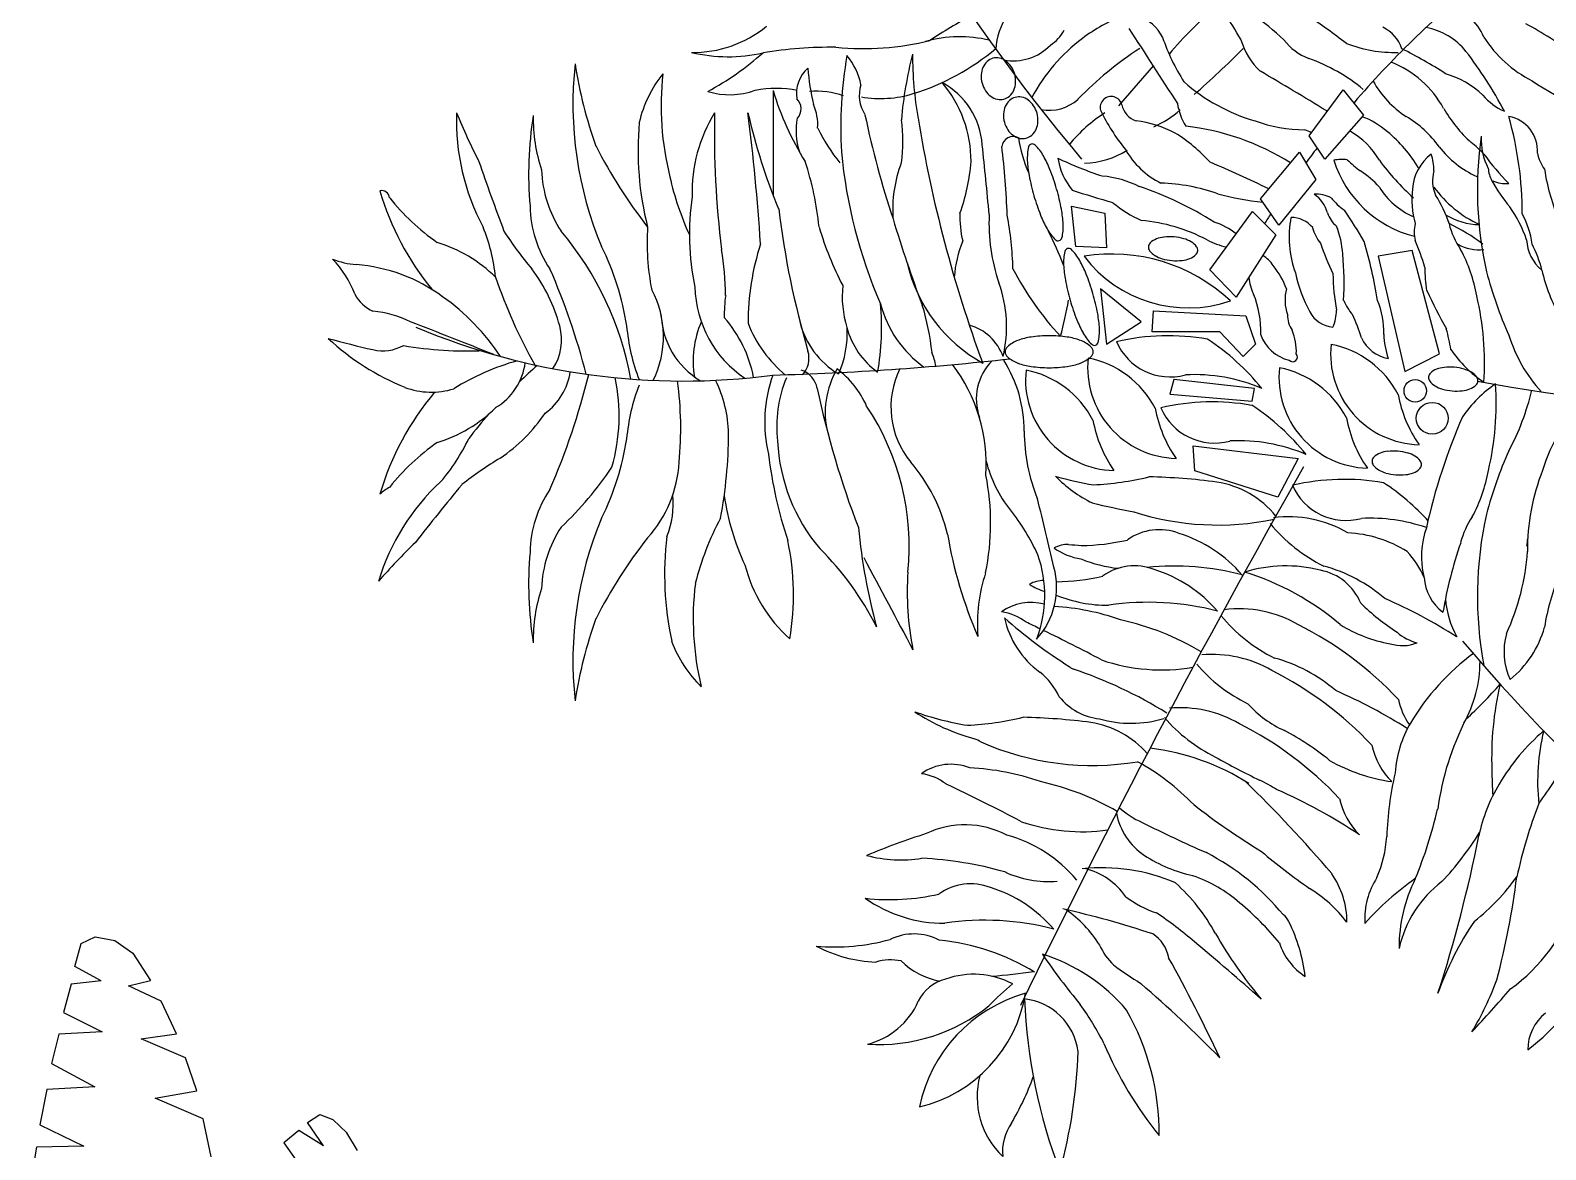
# Model space of a CAD drawing. Header units: millimetres. Extents: x -12161372 to 46643, y -9506984 to 15358.
# Drawn here: x 8898.6 to 8951.4, y 5377 to 5415.9 of the extents above; entities that cross this region are included whole.
import ezdxf

# ---------------------------------------------------------------- set-up
doc = ezdxf.new("R2010")
doc.units = ezdxf.units.MM
doc.layers.add('DIENHOA', color=3, linetype='Continuous')
doc.layers.add('tumbuhan', color=3, linetype='Continuous', lineweight=5)

# ---------------------------------------------------------------- blocks, each defined once
blk = doc.blocks.new('Cay60-mb')
at = {"layer": 'DIENHOA'}
for p, q in [((256.06, 219.36), (258.07, 226.51)), ((258.07, 226.51), (262.43, 228.52)), ((262.43, 228.52), (268.46, 227.4)), ((268.46, 227.4), (274.05, 223.45)), ((274.05, 223.45), (279.52, 214.96)), ((264.22, 214.89), (256.06, 219.36)), ((254.95, 213.92), (252.6, 205.06)), ((264.22, 214.89), (254.95, 213.92)), ((272.71, 213.32), (279.52, 214.96)), ((282.76, 208.63), (272.71, 213.32)), ((287.57, 198.5), (282.76, 208.63)), ((252.6, 205.06), (264.55, 199.17)), ((251.15, 198.43), (248.91, 189.27)), ((264.55, 199.17), (251.15, 198.43)), ((276.62, 196.94), (287.57, 198.5)), ((290.36, 191.05), (276.62, 196.94)), ((248.91, 189.27), (262.32, 182.12)), ((293.82, 180.85), (290.36, 191.05)), ((247.46, 181.3), (245.23, 170.35)), ((262.32, 182.12), (247.46, 181.3)), ((280.98, 178.61), (293.82, 180.85)), ((295.84, 172.21), (280.98, 178.61)), ((328.12, 171.02), (331.92, 173.55)), ((331.92, 173.55), (335.94, 171.99)), ((245.23, 170.35), (258.86, 163.72)), ((298.29, 160.44), (295.84, 172.21)), ((333.04, 163.87), (328.12, 171.02)), ((340.3, 167.82), (335.94, 171.99)), ((325.44, 168.63), (320.75, 164.76)), ((320.75, 164.76), (328.23, 154.26)), ((333.04, 163.87), (325.44, 168.63)), ((343.54, 162.38), (340.3, 167.82)), ((244.22, 163.42), (242.32, 151.88)), ((258.86, 163.72), (244.22, 163.42))]:
    blk.add_line(p, q, dxfattribs=at)
blk = doc.blocks.new('Cay71-mb')
at = {"layer": 'DIENHOA'}
for p, q in [((-232.5, 251.1), (-184, 307.4)), ((32.3, 209.4), (79.7, 273.1)), ((79.7, 273.1), (108.2, 237.9)), ((108.2, 237.9), (54, 176.9)), ((54, 176.9), (32.3, 209.4)), ((-35.4, 121.3), (18.8, 186.4)), ((18.8, 186.4), (41.8, 148.4)), ((41.8, 148.4), (-9.7, 84.8)), ((-298.5, 111.3), (-251.9, 101.6)), ((-292.7, 55), (-298.5, 111.3)), ((-9.7, 84.8), (-35.4, 121.3)), ((-251.9, 101.6), (-250, 53.1)), ((-105.9, 22.4), (-46.3, 103.7)), ((-46.3, 103.7), (-13.8, 71.2)), ((-13.8, 71.2), (-69.3, -15.5)), ((-250, 53.1), (-292.7, 55)), ((175.6, 49.6), (128.4, 41.7)), ((213.8, -94.3), (175.6, 49.6)), ((-69.3, -15.5), (-105.9, 22.4)), ((128.4, 41.7), (165.5, -119)), ((-201.6, -50), (-258.2, -3.7)), ((-258.2, -3.7), (-249.6, -80.9)), ((-186.2, -63.7), (-184.5, -34.6)), ((-184.5, -34.6), (-55.9, -41.4)), ((-55.9, -41.4), (-42.2, -80.9)), ((-249.6, -80.9), (-201.6, -50)), ((-91.9, -63.7), (-186.2, -63.7)), ((-59.4, -98), (-91.9, -63.7)), ((-42.2, -80.9), (-59.4, -98)), ((165.5, -119), (213.8, -94.3)), ((-156, -130.2), (-161.6, -150.4)), ((-43.6, -142.6), (-156, -130.2)), ((-47, -160.6), (-43.6, -142.6)), ((-161.6, -150.4), (-47, -160.6)), ((-129, -222.4), (17.1, -240.4)), ((-126.8, -257.2), (-129, -222.4)), ((17.1, -240.4), (-11, -294.3)), ((-11, -294.3), (-126.8, -257.2))]:
    blk.add_line(p, q, dxfattribs=at)
for centre, radius in [((180.1, -146), 15.6), ((203.7, -184.2), 22.1)]:
    blk.add_circle(centre, radius, dxfattribs=at)
for centre, radius, start, end in [((1760.6, 1892.1), 2669.3, 202.2314, 219.9934), ((1149.1, -654.6), 1392.7, 129.3141, 139.2285), ((-314.3, 326.5), 89.4, 114.2649, 177.9077), ((221.8, 2.6), 500.4, 129.3527, 140.1931), ((-701.7, -22.2), 736.2, 29.7432, 33.2619), ((212.1, 321.7), 68.3, 21.5142, 79.2382), ((-824.9, 485.3), 159.9, 269.0079, 309.4234), ((-139, -186.2), 637.2, 117.9076, 124.0417), ((-109.3, 104.6), 296.8, 113.2425, 125.9054), ((-223, 321.2), 57.2, 25.8978, 72.8964), ((-238.3, 93.3), 343.3, 46.6828, 55.9939), ((-689.7, -679), 1278, 52.7318, 55.6867), ((114.9, 316.2), 48.6, 17.0796, 65.375), ((178.6, 269.4), 92.2, 38.5151, 79.6135), ((23, -203), 647.9, 54.2929, 61.3123), ((-588.3, 723.5), 392.7, 264.4287, 283.6455), ((-453.7, 172.2), 175, 76.4255, 105.9719), ((-132.2, 144), 251.4, 126.9642, 151.7964), ((-354.9, 379.9), 51.8, 301.4015, 332.8104), ((8913.1, 6202.8), 10841.6, 212.61893, 213.27497), ((87.8, 432.7), 273.4, 198.434, 212.8455), ((30.3, 370), 96.7, 196.1922, 227.043), ((63, 394.6), 83.7, 218.0593, 248.1973), ((150.5, 505.9), 180.5, 248.4536, 271.8754), ((421.5, 440), 173.1, 212.5986, 242.9559), ((-776.6, 536.1), 216.7, 256.3737, 282.9675), ((-997.7, 628.4), 406, 298.3465, 311.629), ((-632.2, -266.2), 598.8, 89.4537, 99.2096), ((-39.3, 220.6), 580.6, 170.0462, 183.3179), ((-678.7, 263.8), 88.5, 10.6911, 40.2377), ((41.8, 180.4), 579.5, 165.7592, 174.9202), ((-2.5, 322.9), 517.4, 180, 189.9399), ((-619.3, 588.1), 335.5, 287.4273, 309.9976), ((-403, 298.9), 19, 105.1263, 132.4893), ((-403, 298.9), 19, 77.7632, 105.1263), ((-404.2, 293.3), 24.7, 53.7987, 77.7632), ((-379.8, 385.5), 71.9, 259.6528, 316.1646), ((71.8, -91.8), 504.5, 123.0517, 135.7408), ((-1184.7, 1455.8), 1591.1, 311.6322, 314.9958), ((-52.2, 81.1), 250.4, 50.3245, 70.3559), ((-120.1, -232.8), 629.7, 57.0796, 63.4542), ((-196.7, -19.1), 565.6, 27.6705, 37.71), ((-476.7, 253.9), 516, 173.8335, 202.6723), ((-375.8, 404.5), 621.3, 188.8072, 199.7231), ((-733.8, 188.9), 171.1, 141.3389, 166.846), ((-468.9, 250.5), 401, 173.5239, 194.2074), ((-634.5, 268.1), 47.1, 131.151, 188.8811), ((-393.6, 319.5), 272.3, 183.3666, 194.1265), ((-394.4, 292.6), 29.9, 156.4538, 176.7849), ((-399.2, 294.7), 24.7, 132.4893, 156.4538), ((-407.3, 289.1), 29.9, 33.4677, 53.7987), ((-413, 285.4), 36.7, 15.1263, 33.4677), ((-2544.7, -3988.3), 4967.8, 58.4337, 59.663), ((94.1, 178.7), 143.1, 28.6555, 68.5618), ((185.4, 170.9), 130.2, 46.8975, 73.6094), ((-709.6, 111.8), 163.4, 79.6967, 100.3033), ((-545, 265.4), 49, 162.3491, 213.0065), ((-530.2, 188.9), 107.7, 4.158, 61.4081), ((-608.6, 173.4), 170.3, 0, 40.2621), ((-387.6, 292.2), 36.7, 176.7849, 195.1263), ((-387.6, 292.2), 36.7, 195.1263, 213.4677), ((-406.2, 285), 29.9, 336.4538, 356.7849), ((-413, 285.4), 36.7, 356.7849, 15.1263), ((31.6, 482.6), 263.4, 228.8125, 253.5632), ((243.5, 352.9), 139.4, 208.9507, 236.934), ((662.3, 781.4), 589.7, 237.1819, 251.4277), ((-774.2, 371.6), 105.1, 252.982, 289.682), ((-315.3, 392.7), 416.5, 196.7834, 211.7675), ((7291462.2, 1491.7), 7292176.4, 180.00957982, 180.01072377), ((-693.8, 247), 18.9, 315.8888, 47.1217), ((-654.6, 151.7), 119.7, 71.0618, 94.2357), ((-564.8, 420.9), 159.7, 260.5391, 286.7641), ((-393.3, 288.5), 29.9, 213.4677, 233.7987), ((-396.4, 284.2), 24.7, 233.7987, 257.7632), ((-397.6, 278.7), 19, 257.7632, 285.1263), ((-397.6, 278.7), 19, 285.1263, 312.4893), ((-368.1, 240.3), 24.7, 132.4893, 156.4538), ((-372, 244.5), 19, 105.1263, 132.4893), ((-401.4, 282.9), 24.7, 312.4893, 336.4538), ((-372, 244.5), 19, 77.7632, 105.1263), ((-373.2, 239), 24.7, 53.7987, 77.7632), ((-376.3, 234.7), 29.9, 33.4677, 53.7987), ((-329.1, 303.7), 58.8, 258.5962, 312.3929), ((-243.3, 248.7), 15.3, 13.3313, 194.7428), ((-58.6, 270.1), 93.8, 189.6369, 210.4641), ((336.5, 317.7), 80.9, 219.8037, 246.4529), ((-842.3, 229.9), 312.6, 177.8964, 208.1961), ((-223.4, 626.1), 1007.7, 202.4437, 206.6927), ((-544.9, 156.9), 509.5, 170.8941, 185.1383), ((-829.8, 232.3), 218.2, 178.636, 198.8571), ((-615.6, 131), 211.1, 148.4755, 181.6604), ((547.3, 214.5), 1343.1, 178.8542, 186.9875), ((79, 431.6), 849.6, 192.9386, 202.4317), ((-3969.4, -159), 3245.2, 3.8508, 7.0879), ((-588.7, 216.1), 93.3, 168.991, 198.1996), ((-722.9, 224.5), 71.1, 356.3865, 23.6303), ((666.6, 498.8), 1279.4, 191.7336, 198.453), ((1313.1, 532.9), 1849.6, 189.3104, 200.2511), ((-356.6, 237.9), 36.7, 176.7849, 195.1263), ((-363.3, 238.2), 29.9, 156.4538, 176.7849), ((-381.9, 231), 36.7, 15.1263, 33.4677), ((-381.9, 231), 36.7, 356.7849, 15.1263), ((-135, 60.6), 215.3, 122.8876, 140.6267), ((-2.8, 369.1), 284, 205.95, 218.9894), ((-198.3, 259.1), 30.9, 192.8036, 250.4603), ((-238.5, 349.1), 138.3, 293.1976, 311.3513), ((51.6, 333), 88.7, 272.7728, 274.473), ((67.4, 130.7), 112.1, 48.7295, 69.6661), ((89.5, 105.1), 152.5, 35.5996, 59.2356), ((397.2, 350.6), 205.3, 210.1893, 227.2275), ((302.3, 188.8), 48, 355.6677, 80.2718), ((-172.6, 100.6), 501.7, 0, 15.67), ((-465.9, 189.3), 436.2, 174.9362, 194.2121), ((-430.2, 327.7), 246.5, 205.9075, 219.3333), ((-753.5, 201.6), 220.2, 352.1463, 7.8537), ((-356.6, 237.9), 36.7, 195.1263, 213.4677), ((-362.2, 234.1), 29.9, 213.4677, 233.7987), ((-370.3, 228.5), 24.7, 312.4893, 336.4538), ((-375.1, 230.6), 29.9, 336.4538, 356.7849), ((-229, 67.2), 164.1, 62.8019, 82.8746), ((-277.1, 17.9), 230.8, 42.0156, 57.7764), ((-176.8, -117.8), 342.4, 57.6651, 83.7379), ((27.9, 426.9), 209.3, 250.2001, 269.5494), ((10.9, 171.4), 48.7, 59.838, 71.5641), ((37.5, 122.5), 106.6, 29.5972, 61.2538), ((22.6, 69.6), 187.7, 30.2016, 50.7667), ((-323.9, 521.7), 715.7, 207.1822, 217.8903), ((-24441.3, -2254.2), 24143.3, 5.5951, 5.82661), ((-379.7, 192), 16.2, 62.8198, 171.0987), ((-1449.5, 62.2), 1062.1, 1.9786, 7.1569), ((-365.3, 229.9), 24.7, 233.7987, 257.7632), ((-178.1, 235.9), 196.4, 188.616, 203.5511), ((-366.5, 224.3), 19, 257.7632, 285.1263), ((-366.5, 224.3), 19, 285.1263, 312.4893), ((-293.1, 178.1), 67, 166.452, 182.8516), ((-353, 192.5), 5.4, 106.137, 166.452), ((-353, 192.5), 5.4, 45.822, 106.137), ((-395.9, 148.4), 67, 29.4223, 45.822), ((-121.8, 248), 116.9, 209.5007, 243.4336), ((1149.1, -654.6), 1392.7, 142.5416, 143.6229), ((323.1, 279.6), 139.2, 218.0452, 245.6367), ((175.9, 89.8), 137.1, 43.3134, 53.3393), ((786.7, 134.4), 520.1, 171.7851, 192.7356), ((360, 204.8), 88.2, 177.4554, 207.6006), ((2835.7, 1544.1), 4189.9, 199.0943, 200.5051), ((-1080.6, 38.3), 432.9, 5.8266, 18.1974), ((63.9, 249.6), 685.6, 185.239, 203.5757), ((-362.6, 105.9), 184.9, 159.2061, 183.7316), ((-725, 197.8), 287.8, 340.4625, 355.1355), ((-204.2, 182.5), 156, 182.8516, 190.551), ((-473.5, 104.6), 156, 21.723, 29.4223), ((-102.3, 626.3), 497.2, 244.3577, 252.0372), ((-222.7, 193.5), 96, 189.2643, 218.6582), ((-284.6, 293.1), 122, 272.055, 301.4694), ((-552, -917.8), 1178, 63.3658, 67.7335), ((78.2, 124.9), 51.5, 81.813, 102.8051), ((216.5, 221.6), 156.7, 197.2264, 256.0429), ((170.9, 258.1), 118.5, 223.9066, 235.6614), ((400.6, 372.3), 334.6, 216.0965, 228.1749), ((242.5, 131), 66.4, 127.2155, 176.1862), ((141.5, 162.2), 64.5, 358.2915, 19.6526), ((543.3, 375.7), 329.3, 215.6264, 224.9981), ((407, 197), 58, 191.7675, 216.1546), ((-870.9, 167.4), 165.5, 181.9416, 213.3602), ((-442.9, 246.3), 425.4, 192.7987, 204.3094), ((-66.3, 208.2), 296.2, 190.551, 196.137), ((-603.7, 52.7), 296.2, 16.137, 21.723), ((-269.7, 5.8), 148.1, 63.5481, 84.5594), ((16, 31.1), 156.3, 43.0823, 55.7114), ((253.7, 146.9), 49.5, 164.3587, 204.1135), ((324.8, 166.9), 43.1, 183.8138, 208.075), ((644.9, 205.1), 287.9, 188.4545, 203.6907), ((-1259.3, 121.5), 11.4, 7.6177, 101.3094), ((-882.5, 244.4), 395.1, 196.4251, 219.0596), ((-603.7, 52.7), 296.2, 10.551, 16.137), ((473.9, 2566.6), 2552.5, 252.4042, 253.7389), ((-352.4, -307.5), 470.1, 57.5067, 71.5641), ((-183.1, -123.5), 267, 70.7089, 88.0506), ((4.8, 485.9), 371, 254.4049, 264.2687), ((42.5, 83.9), 44.1, 62.2399, 93.9813), ((11.8, 88.5), 48.1, 16.0656, 55.0062), ((218.2, 191.5), 103.1, 211.3554, 246.6974), ((315.8, 121.8), 140.3, 174.4163, 194.3805), ((338.2, 233.8), 163.3, 215.9576, 245.0938), ((66.8, 36), 168.2, 17.6092, 32.6175), ((462.8, 241.3), 199.8, 208.2992, 220.8819), ((306.2, 186.5), 43.9, 245.5546, 275.5195), ((-1003, 317), 312.4, 218.3964, 235.0776), ((-892.1, 114), 160.3, 180.9915, 214.1873), ((-474.5, 72.2), 356.1, 171.4916, 191.9204), ((533.6, 259.5), 1249.1, 186.9922, 196.2761), ((-66.3, 208.2), 296.2, 196.137, 201.723), ((-465.9, 78.4), 156, 2.8516, 10.551), ((-133.5, 243.8), 166.8, 229.95, 246.0363), ((121.7, 167.1), 73.4, 216.9717, 236.9744), ((-953.3, -575.3), 1238.9, 30.9621, 33.3391), ((155.8, 1.4), 190.2, 19.3689, 34.9902), ((1056.5, 569.9), 1672.7, 196.5356, 200.8895), ((-308, 96.6), 146, 178.0286, 193.3931), ((-162.5, 86.9), 250.9, 177.089, 199.1719), ((-843.5, 12.4), 463.6, 1.4322, 10.7562), ((-196.6, 156.3), 156, 201.723, 209.4223), ((-376.9, 82.8), 67, 346.452, 2.8516), ((-224.6, -154.4), 247, 62.2992, 84.5849), ((-128.9, -2.3), 95.8, 51.4024, 72.3489), ((1149.1, -654.6), 1392.7, 147.1567, 147.8225), ((150.2, 68.4), 145.7, 169.2164, 200.0043), ((6.8, 55.7), 39.9, 40.0448, 89.5272), ((96.5, 114), 40.3, 197.5245, 229.8521), ((236, 75.1), 57.3, 168.1121, 191.8879), ((270.8, 178.9), 93.3, 238.5687, 269.1405), ((114.4, -152.7), 264.8, 52.8293, 64.7974), ((341, 116.3), 117.6, 194.4694, 213.8189), ((232.8, 46.1), 110.6, 6.3398, 29.5138), ((-1352.2, -13.5), 253.1, 5.8563, 22.2174), ((-655.5, 356.7), 516.1, 212.9064, 220.1538), ((-1348.2, -209), 443.2, 10.3287, 40.0807), ((-556.1, 60.5), 333.4, 176.2684, 191.3601), ((-218.4, 209.4), 449.9, 196.4272, 207.6471), ((-274.1, 112.6), 67, 209.4223, 225.822), ((-1069, -279.8), 819.9, 22.1376, 25.7388), ((-317.1, 68.4), 5.4, 225.822, 286.137), ((-317.1, 68.4), 5.4, 286.137, 346.452), ((-171.5, 42.5), 24.7, 110.8831, 134.4513), ((-164.8, 24.8), 43.7, 96.4842, 110.8831), ((-161.6, -2.8), 71.5, 85.2364, 96.4842), ((-161.6, -2.8), 71.5, 73.9885, 85.2364), ((-154, 23.9), 43.7, 59.5896, 73.9885), ((-49.8, 183), 133, 243.2013, 255.6873), ((94.4, 96.1), 59, 194.4422, 218.2883), ((-45.8, 36.7), 125.2, 3.647, 21.8001), ((392.7, 66.8), 57.5, 182.2905, 230.8366), ((-1240.1, -129.8), 199.3, 45.467, 73.0099), ((-1296.1, -114.2), 382.8, 8.8072, 26.2455), ((-1154.3, -14.7), 374.2, 0.2642, 10.1251), ((-389.8, -51.8), 359.1, 162.0539, 180), ((-301.8, 1.8), 160.2, 157.6201, 176.2386), ((-242.6, 32.5), 67, 166.452, 182.8516), ((-302.5, 46.9), 5.4, 106.137, 166.452), ((-302.5, 46.9), 5.4, 45.822, 106.137), ((-345.4, 2.8), 67, 29.4223, 45.822), ((-242.2, -196.7), 241.3, 46.8432, 99.2598), ((-182.9, 54.1), 8.5, 134.4513, 175.2364), ((-182.9, 54.1), 8.5, 175.2364, 216.0215), ((-169.8, 63.6), 24.7, 216.0215, 239.5896), ((-160.1, 80), 43.7, 239.5896, 253.9885), ((-142.6, 61.4), 24.7, 290.8831, 314.4513), ((-144.3, 40.2), 24.7, 36.0215, 59.5896), ((-131.2, 49.8), 8.5, 314.4513, 355.2364), ((-131.2, 49.8), 8.5, 355.2364, 36.0215), ((-51.4, 7.8), 39.5, 31.5307, 60.9345), ((474.4, 210.4), 452.2, 199.4813, 205.2763), ((-351.4, 4), 432.5, 356.8143, 5.389), ((-584.3, -138.7), 721.8, 9.4617, 16.1452), ((-123.8, -69.2), 331.3, 16.6982, 23.572), ((269.5, 112.2), 61.7, 240.9438, 275.676), ((51.5, -51.7), 217.5, 10.0446, 28.14), ((205.8, -14.3), 155, 13.6261, 27.9159), ((-1283.8, 149.2), 119.9, 248.6303, 264.8899), ((-1428.5, -61.3), 141.3, 20.8553, 44.3855), ((-1312, -201.9), 232.4, 53.6111, 85.6842), ((-1237.8, -117), 234.9, 15.1376, 36.8712), ((-1965.3, -382.3), 1024.6, 14.6732, 23.3626), ((-317.3, 81.3), 215.8, 193.0853, 240.9422), ((-2.3, 220.2), 425.7, 207.4566, 222.9791), ((-153.7, 36.9), 156, 182.8516, 190.551), ((-423, -41), 156, 21.723, 29.4223), ((-135.9, 152.3), 182.7, 217.3679, 288.7351), ((-152.5, 106.7), 71.5, 253.9885, 265.2364), ((-152.5, 106.7), 71.5, 265.2364, 276.4842), ((-149.3, 79.1), 43.7, 276.4842, 290.8831), ((-114.3, -48.8), 123.7, 21.302, 38.658), ((407.4, 26.2), 213.9, 180.0512, 188.7456), ((573.6, 70.2), 222.4, 192.4445, 210.7825), ((-410.5, 246.5), 728.5, 198.7499, 209.2781), ((-473.9, -14.4), 143.9, 173.9738, 197.4479), ((-572.1, -56.8), 183.2, 346.9057, 19.574), ((-15.9, 62.6), 296.2, 190.551, 196.137), ((-553.2, -92.9), 296.2, 16.137, 21.723), ((37, 24.1), 89.5, 187.7227, 203.3336), ((216.9, 61.6), 208.1, 191.9434, 208.0204), ((361.3, 20.4), 295.8, 180.6052, 190.5385), ((857.1, 173.6), 597.9, 194.9082, 203.8851), ((-1250.5, 12.4), 51.6, 206.9339, 246.4233), ((-1362.2, -278.2), 323.6, 33.8275, 54.4636), ((-1004.4, -70.2), 137.8, 333.6565, 28.1797), ((-666.7, 1.6), 156.1, 181.0629, 236.3405), ((-601.8, -39.7), 180.2, 171.4688, 181.3782), ((-996.6, 107.8), 705.6, 345.4066, 349.5783), ((-15.9, 62.6), 296.2, 196.137, 201.723), ((-553.2, -92.9), 296.2, 10.551, 16.137), ((-168.4, -62.1), 133.4, 357.7811, 22.3788), ((60.3, -19.8), 61.5, 164.9325, 199.0171), ((145.3, 6.7), 70.1, 202.3788, 221.6286), ((15.6, -65.1), 120.8, 358.9661, 21.9075), ((991.2, 366.7), 878.3, 205.135, 209.053), ((-130.7, -107.3), 407.3, 356.2334, 13.2755), ((-1284.6, -181.4), 147.1, 63.436, 84.7368), ((-756.8, -34.7), 113.4, 182.3064, 239.065), ((-913.1, -57.8), 350.2, 349.7782, 5.4381), ((-412.1, 15.1), 157.5, 194.588, 234.348), ((-851.4, -132), 360.9, 6.2767, 16.9916), ((-415.4, -67.2), 156, 2.8516, 10.551), ((41.2, -39.9), 39.1, 180, 213.7401), ((69.4, -16), 41.4, 209.053, 264.5865), ((6.9, -32.6), 63.6, 337.1677, 359.0565), ((-148.1, -151.1), 265.4, 17.2953, 24.7772), ((-8781.5, -19450.9), 20823, 68.36097, 68.70377), ((-839.7, 825.2), 957.5, 247.1658, 277.5184), ((-1081.3, -74.8), 72.8, 326.4646, 15.2558), ((-641.7, -31.1), 277.3, 185.0814, 200.9783), ((-689.1, -104.4), 136.2, 156.5864, 189.3216), ((-914.7, -160.6), 176.7, 10.8846, 41.286), ((-583.9, 12.8), 177.2, 201.3762, 230.5445), ((-563, -21.8), 117.1, 193.7888, 239.2568), ((-748.5, -66.3), 137.7, 335.9364, 3.6236), ((-504.7, -30.5), 109.8, 194.2546, 234.4671), ((-460, -122.3), 70.5, 19.886, 74.1577), ((-146.1, 10.7), 156, 201.723, 209.4223), ((-326.5, -62.8), 67, 346.452, 2.8516), ((-63.7, -91.5), 78.3, 357.6936, 22.4056), ((28.7, -117.1), 202.9, 8.1296, 16.3984), ((-893.3, 1555.2), 1686.7, 254.8767, 257.0521), ((-1096.3, 181.6), 347.9, 227.0502, 248.0098), ((-1257.5, -29.8), 60.4, 256.8666, 298.6631), ((-1139, 445.1), 535.5, 260.3807, 272.3795), ((-357.1, -119.4), 46.5, 110.009, 131.3198), ((-340.5, -164.8), 94.8, 98.5776, 110.009), ((-329.6, -237.3), 168, 90, 98.5776), ((-329.6, -237.3), 168, 81.4224, 90), ((-318.7, -164.8), 94.8, 69.991, 81.4224), ((-302.1, -119.4), 46.5, 48.6802, 69.991), ((-223.7, -33), 67, 209.4223, 225.822), ((-266.6, -77.2), 5.4, 225.822, 286.137), ((-266.6, -77.2), 5.4, 286.137, 346.452), ((-164.1, -388.2), 318.9, 80.0736, 103.0228), ((-161.2, -45.2), 81.4, 203.3552, 285.1626), ((-288.4, -347.1), 326.7, 38.7512, 56.7005), ((16.7, -49.9), 54.7, 198.4338, 257.1935), ((188.5, -94.8), 126.2, 173.7963, 268.5782), ((36.7, -213.5), 134.9, 27.5539, 78.7088), ((150.4, -52), 49.4, 204.1441, 260.8998), ((244.9, -64.5), 108.6, 181.4461, 199.5355), ((510.7, -6.4), 209.6, 197.217, 222.1751), ((-974.9, -440.5), 349.6, 105.8262, 121.695), ((-815, 3760.1), 3885.4, 271.4841, 276.3708), ((-698, -100.5), 34, 316.8073, 16.9282), ((-566, -122.7), 79.2, 8.0993, 22.3811), ((-355.3, -157.5), 75.8, 135.2338, 199.6131), ((-547.6, -201.4), 183.2, 359.7007, 32.3689), ((-381.6, -91.6), 9.35, 131.3198, 180), ((-381.6, -91.6), 9.35, 180, 228.6802), ((-357.1, -63.7), 46.5, 228.6802, 249.991), ((-302.1, -63.7), 46.5, 290.009, 311.3198), ((-149.8, -113.9), 126.2, 173.7963, 268.5782), ((-301.7, -232.6), 134.9, 27.5539, 78.7088), ((-277.6, -91.6), 9.35, 0, 48.6802), ((-277.6, -91.6), 9.35, 311.3198, 0), ((9.4, -98.8), 6.61, 223.2618, 39.1138), ((372.9, 10), 173.8, 214.4765, 235.9888), ((-1144.8, -95.1), 86.6, 300.8984, 352.2437), ((-561.2, -657.6), 728.5, 131.341, 133.9898), ((-1081.7, -107), 86.2, 305.7768, 351.7698), ((-1965.3, 122.9), 1024.6, 336.6374, 346.0993), ((-531.5, -189.2), 194.2, 160.4065, 193.4489), ((-685.8, -149.2), 34, 11.1436, 71.2645), ((-524.4, -176.1), 117.1, 148.8151, 194.2831), ((-709.1, -224.1), 137.7, 24.4483, 52.1355), ((-428.9, -168.4), 121, 154.0586, 219.5268), ((-646.6, -248.4), 229.4, 356.2846, 37.2602), ((-340.5, -18.3), 94.8, 249.991, 261.4224), ((-236.3, -130.8), 126.2, 173.7963, 268.5782), ((-388.2, -249.4), 134.9, 27.5539, 78.7088), ((-329.6, 54.2), 168, 261.4224, 270), ((-329.6, 54.2), 168, 270, 278.5776), ((-318.7, -18.3), 94.8, 278.5776, 290.009), ((-127.6, -363.4), 240, 66.9426, 92.9357), ((116.6, -127.4), 126.2, 173.7963, 268.5782), ((-35.3, -246.1), 134.9, 27.5539, 78.7088), ((207.2, -127.4), 8.5, 134.4513, 175.2364), ((218.6, -139), 24.7, 110.8831, 134.4513), ((225.3, -156.8), 43.7, 96.4842, 110.8831), ((228.5, -184.4), 71.5, 85.2364, 96.4842), ((228.5, -184.4), 71.5, 73.9885, 85.2364), ((236.1, -157.7), 43.7, 59.5896, 73.9885), ((245.8, -141.3), 24.7, 36.0215, 59.5896), ((-882.5, -401.5), 395.1, 140.0213, 163.5749), ((-1189.8, -43.3), 104.5, 249.3737, 287.3533), ((-1186.2, -180.5), 257.9, 343.8862, 11.8291), ((-641.7, -237.3), 277.3, 159.0217, 174.9186), ((-1327.7, -198.1), 485.1, 354.4005, 7.8018), ((-956.5, -210), 180.6, 1.4688, 25.8771), ((-531.8, -195.6), 177.2, 157.5274, 186.6957), ((570.3, 112.7), 1249.1, 191.7958, 201.0796), ((207.2, -127.4), 8.5, 175.2364, 216.0215), ((220.3, -117.9), 24.7, 216.0215, 239.5896), ((229.9, -101.5), 43.7, 239.5896, 253.9885), ((237.6, -74.8), 71.5, 253.9885, 265.2364), ((237.6, -74.8), 71.5, 265.2364, 276.4842), ((240.7, -102.4), 43.7, 276.4842, 290.8831), ((389.2, -280.5), 173.8, 124.0112, 145.5235), ((247.5, -120.1), 24.7, 290.8831, 314.4513), ((258.9, -131.7), 8.5, 314.4513, 355.2364), ((258.9, -131.7), 8.5, 355.2364, 36.0215), ((660.2, 1951.2), 2120.5, 259.3075, 280.0663), ((-114.4, -163.2), 407.3, 346.7245, 3.7666), ((17.2, -70.6), 333.5, 331.5735, 347.0747), ((-877.1, -362.6), 352.5, 354.1728, 33.6708), ((-102.2, -480.3), 318.9, 80.0736, 103.0228), ((-226.6, -439.2), 326.7, 38.7512, 56.7005), ((331.7, -119), 178.3, 190.365, 214.8766), ((628, -343.1), 284.1, 138.5462, 162.3303), ((-1240.1, -27.4), 199.3, 286.9901, 314.533), ((-561.2, -657.6), 728.5, 138.8216, 142.3259), ((-1225.9, -45.4), 234.9, 304.2046, 325.9382), ((-93.2, -154.9), 178.3, 190.365, 214.8766), ((-6.6, -138.1), 178.3, 190.365, 214.8766), ((-99.4, -137.3), 81.4, 203.3552, 285.1626), ((259.8, -151.6), 178.3, 190.365, 214.8766), ((1009.3, -515.9), 833.2, 156.3874, 167.572), ((-1441.9, -202.1), 666, 349.5083, 359.7128), ((-113.5, -201.9), 250.9, 180.1027, 202.1856), ((-1003, -474.2), 312.4, 124.9224, 141.6036), ((-1367.6, -106.2), 253.1, 318.8583, 335.2195), ((-1296.1, -154.1), 382.8, 333.7545, 351.1928), ((-456.1, -203.5), 252.1, 182.899, 220.0309), ((-65.8, -455.5), 240, 66.9426, 92.9357), ((146.7, -273.6), 43.7, 96.4842, 110.8831), ((149.8, -301.3), 71.5, 85.2364, 96.4842), ((149.8, -301.3), 71.5, 73.9885, 85.2364), ((857.1, -471.5), 597.9, 156.1149, 165.0918), ((-828.6, -682.4), 516.1, 120.922, 128.1693), ((-1338.9, 14.5), 481.2, 313.2692, 326.3503), ((-1012.9, -237.1), 168.2, 317.5783, 357.1656), ((-126.2, -165.3), 598.1, 186.6228, 198.4353), ((-703.3, -401.1), 238.7, 13.449, 40.6962), ((-248.3, -202.8), 173.9, 193.6303, 218.8772), ((11229.2, -6619.6), 12887.5, 150.39004, 154.15787), ((128.5, -244.3), 8.5, 134.4513, 175.2364), ((128.5, -244.3), 8.5, 175.2364, 216.0215), ((141.6, -234.8), 24.7, 216.0215, 239.5896), ((139.9, -255.9), 24.7, 110.8831, 134.4513), ((157.5, -274.5), 43.7, 59.5896, 73.9885), ((167.1, -258.2), 24.7, 36.0215, 59.5896), ((180.2, -248.6), 8.5, 314.4513, 355.2364), ((180.2, -248.6), 8.5, 355.2364, 36.0215), ((-964.3, -501.8), 312.6, 132.8797, 163.1794), ((-755.9, -330.4), 344.8, 348.4293, 11.2306), ((-183.1, -129.4), 193.2, 224.5017, 243.4356), ((-199, 146.2), 428.7, 253.6379, 260.7336), ((-286.9, 131.4), 408.7, 272.6428, 283.6146), ((-211.1, -1159.5), 893.9, 82.6121, 88.6895), ((-117.1, -404.1), 132.8, 39.0158, 80.9053), ((81, -588.2), 318.9, 80.0736, 103.0228), ((151.3, -218.4), 43.7, 239.5896, 253.9885), ((-43.4, -547.1), 326.7, 42.1691, 56.7005), ((158.9, -191.7), 71.5, 253.9885, 265.2364), ((158.9, -191.7), 71.5, 265.2364, 276.4842), ((162.1, -219.3), 43.7, 276.4842, 290.8831), ((168.8, -237), 24.7, 290.8831, 314.4513), ((67.8, -218.8), 217.5, 331.86, 349.9554), ((639, -367.5), 302.6, 158.5491, 180.4696), ((-1210.3, -347.1), 76.8, 119.2934, 131.7795), ((2088.8, -2937.8), 4189.9, 140.5707, 141.9815), ((-892.1, -373.5), 160.3, 145.8127, 179.0085), ((-974.6, -303.7), 121.5, 338.1857, 5.7791), ((-430, -239.2), 356.1, 188.5679, 204.7683), ((83.8, -245.2), 81.4, 203.3552, 285.1626), ((-607.9, -492.3), 287.8, 24.1392, 38.8121), ((-23804.2, -6006.3), 24143.3, 13.44804, 13.67955), ((-7.6, 791.4), 1124.5, 256.5295, 259.5366), ((-94.3, 49.2), 382.1, 252.1017, 281.7638), ((-870.9, -426.9), 165.5, 146.6398, 178.0584), ((-476.7, -522.3), 516, 157.3277, 186.1665), ((-434.5, -512.1), 400, 151.8326, 165.8415), ((250.2, -253.1), 849.6, 185.6402, 195.1332), ((149.2, -192.3), 220, 218.987, 244.0115), ((3.5, -484.9), 163.5, 59.6872, 97.3714), ((117.4, -563.4), 240, 70.9639, 92.9357), ((310.3, -377.1), 121.6, 160.5507, 193.1349), ((357.2, -386.8), 117.6, 146.1811, 165.5306), ((786.7, -432.3), 520.1, 167.2644, 190.69), ((-507.3, -1077.3), 1007.7, 134.3831, 138.6321), ((-323.9, -790.1), 715.7, 142.1097, 152.8178), ((-428.9, -402.4), 436.2, 172.9404, 192.2164), ((-1037.6, -429.9), 352.1, 349.9288, 12.3751), ((123.9, -246.4), 603.2, 189.4625, 203.6079), ((-289, -56), 305.5, 270.745, 282.9236), ((-176.3, -415.3), 75.9, 68.7227, 125.744), ((-205.9, -527.1), 191.2, 40.648, 72.6218), ((75.7, -522.4), 179, 58.6277, 86.6794), ((807.6, -553.8), 597.3, 160.8126, 170.4264), ((392.7, -364.7), 57.5, 166.6215, 177.7095), ((-544.9, -416.4), 509.5, 174.8617, 189.1059), ((-942, -661.2), 416.2, 26.6033, 45.2687), ((6434364.5, 3429960.8), 7292176.4, 208.06114877, 208.06229272), ((-506, -430.8), 170.3, 339.0125, 19.2746), ((-303.3, -398.5), 38.6, 88.7447, 120.0674), ((-269.7, -287.7), 93.8, 235.5672, 260.414), ((-266.9, -57.5), 304.4, 263.2849, 266.5914), ((79.2, -453.7), 122.9, 22.8385, 43.1414), ((10.7, -347.2), 326.5, 335.1923, 355.9965), ((-549, -335.2), 211.1, 194.5995, 227.7843), ((-110.8, -425.3), 416.5, 176.3044, 191.2885), ((-207.8, -469.9), 221.8, 161.5035, 184.667), ((-426.9, -419.5), 107.7, 317.8665, 15.1167), ((-212.7, -201.1), 193.2, 247.9479, 263.8852), ((-210.8, -465.7), 75.9, 68.7227, 125.744), ((-156.5, -767), 376.9, 75.2926, 95.5511), ((-240.3, -577.5), 191.2, 40.648, 72.6218), ((0, -581), 191.2, 75.4839, 107.4578), ((-168.7, -758.6), 376.9, 49.585, 72.8132), ((34, -470.5), 75.9, 22.3617, 79.3831), ((-6.5, -603.9), 221.9, 49.4181, 74.5088), ((-829.8, -491.8), 218.2, 161.1429, 181.364), ((-424.3, -463.5), 401, 172.9451, 193.6286), ((-337.8, -448.9), 38.6, 88.7447, 120.0674), ((-303.9, -331.7), 99.2, 237.564, 251.2753), ((-323.4, -106.4), 305.5, 270.745, 282.9236), ((258.7, -401.5), 66.4, 183.8138, 232.7845), ((644.9, -517.6), 287.9, 156.3093, 171.5455), ((-355.1, -511.8), 71, 74.565, 125.2819), ((-247.2, -251.5), 193.2, 247.9479, 270.1241), ((-190.9, -817.4), 376.9, 75.2926, 98.5208), ((319.5, -224.9), 305.5, 225.1821, 237.3607), ((-160.3, -1116.3), 743.4, 57.6234, 66.3479), ((356.8, -424.2), 135.2, 184.898, 208.3555), ((-375.8, -672.8), 621.3, 160.2769, 171.1928), ((-406.5, -526.7), 73.6, 52.6251, 81.8681), ((59.5, 45.1), 679, 228.3276, 237.8621), ((-265.6, -433.8), 129.5, 192.6047, 233.4061), ((-343.5, -786.7), 341.1, 70.6133, 86.474), ((80.6, -320.4), 220, 218.987, 244.0115), ((-65, -613), 163.5, 59.6872, 97.3714), ((-1503.7, -2882.9), 2671.1, 64.2267, 64.6914), ((-1503.7, -2882.9), 2671.1, 62.1732, 64.1161), ((-313.4, -837.5), 381.8, 59.1919, 77.4298), ((-206.4, -916.7), 498, 43.2016, 63.2888), ((178.1, -307.8), 193.2, 237.9817, 260.1578), ((198.6, -432.8), 66, 228.3528, 256.317), ((398.6, -508.9), 94.9, 164.9288, 204.4423), ((221.1, -436), 144.5, 309.1329, 344.2309), ((-694.8, -435.4), 171.1, 200.3065, 225.8136), ((162.2, -444.4), 56.5, 252.3021, 291.5427), ((2282.1, 1231.5), 2669.3, 220.288, 234.3497), ((-172.7, -274.7), 260, 251.1287, 279.6003), ((43.5, -384.1), 220, 220.3577, 244.0115), ((-102.2, -676.7), 163.5, 59.6872, 95.2525), ((-75, -732), 221.9, 49.4181, 74.5088), ((461.5, -780.8), 335.5, 126.5835, 149.1538), ((95.3, -523.2), 175, 330.6092, 0.1556), ((-397.4, -608.8), 89.6, 24.2047, 52.4283), ((-292.2, -521.2), 12.8, 222.2947, 253.6644), ((-492.4, -1119.5), 618, 58.1116, 71.4584), ((-243.5, -980.4), 498, 43.2016, 63.2888), ((-228.9, -1244.4), 743.4, 57.6234, 66.3479), ((-180.2, -133.9), 637.2, 312.5393, 318.6735), ((729.2, -656.3), 442.7, 166.7041, 182.3233), ((-249.7, -518.6), 84.9, 218.9874, 263.4719), ((-147.3, -750.9), 163.5, 59.6872, 95.2525), ((58.2, -483.7), 148.2, 221.4423, 246.0381), ((254.6, -555), 100.1, 191.9867, 214.3168), ((-358.2, -352.3), 288.3, 236.623, 254.885), ((-374.3, -188.7), 428.7, 250.5824, 260.7336), ((-462.2, -203.5), 408.7, 272.6428, 283.6146), ((-386.4, -1494.4), 893.9, 82.6121, 88.6895), ((-292.5, -739.1), 132.8, 41.4367, 80.9053), ((-215.6, -446.6), 162.4, 254.3869, 286.2683), ((-1.6, -458.3), 220, 220.3577, 244.0115), ((-288.6, -1054.6), 498, 43.2016, 63.2888), ((311.5, -689.1), 159.7, 149.8169, 176.0419), ((600.4, -782.1), 392.7, 152.9356, 172.1524), ((-443.4, -661.7), 32.6, 54.7188, 72.1459), ((-183.9, -962.9), 388.9, 50.9814, 62.1135), ((554.3, -845.5), 298.7, 130.8511, 149.4472), ((643.7, -689.3), 293.2, 166.2283, 186.2093), ((-269.7, -285.7), 382.1, 246.0867, 279.5197), ((-228.1, -969.7), 328.2, 57.4536, 83.1749), ((217.5, -618.7), 100.1, 191.9867, 225.6704), ((-466.5, -737.2), 71, 68.2008, 125.2819), ((-454.9, -1012.1), 341.1, 70.6133, 87.5129), ((-366.7, -952.8), 331.5, 44.0337, 61.0941), ((369.9, 164.6), 944.7, 240.3101, 244.5085), ((180.4, -452.7), 239.9, 240.1397, 262.1208), ((774.7, -674.8), 487.8, 179.9271, 184.1246), ((-2437.8, 1233.4), 3406.4, 324.9889, 326.29), ((-517.9, -752.1), 73.6, 52.6251, 81.8681), ((-1615.1, -3108.4), 2671.1, 62.1732, 64.6914), ((-424.8, -1062.9), 381.8, 60.1446, 77.4298), ((-1364.1, -2036.3), 1876.8, 40.4574, 45.8423), ((-186.6, -984.7), 332.4, 58.4836, 63.1757), ((596.3, -781.9), 456.1, 166.8421, 178.1305), ((493.2, -812.2), 229.2, 148.8547, 168.3707), ((-311.1, -1382.3), 743.4, 56.202, 66.3479), ((172.4, -692.9), 100.1, 191.9867, 225.6704), ((-146.4, -717.2), 91.2, 190.761, 236.343), ((-149.5, -634.1), 123.9, 228.2491, 245.8514), ((506, 95.8), 1035.3, 232.2106, 238.5676), ((-372.5, -595.1), 598.8, 337.3715, 347.1274), ((935.2, -951.8), 626.9, 158.3986, 168.129), ((-446.9, -874.7), 124.3, 62.0351, 115.704), ((-284.1, -500.1), 260, 251.1287, 278.0056), ((685.9, 1020.6), 1977.4, 243.3788, 246.2444), ((-162.6, -1813.4), 1103.8, 107.843, 112.427), ((-438.4, -949.5), 191.2, 39.7041, 74.9103), ((-22.8, -758.1), 163.4, 336.2778, 356.8843), ((-1645.1, -384.8), 1951.4, 342.0892, 348.735), ((-90.1, -538.4), 423.3, 316.544, 328.2129), ((-536.1, -612.2), 187.1, 255.2543, 278.9764), ((-534.8, -1328.3), 532, 74.4305, 86.9987), ((-86, -622.6), 203.4, 236.9632, 257.6589), ((-269.4, -1094.9), 344.4, 39.4645, 62.5643), ((478.1, -190.7), 786.4, 229.3776, 235.5248), ((-330.6, -686.1), 143.4, 244.6778, 274.8604), ((-255.7, -1069), 258.7, 66.7915, 96.23), ((-303.4, -906.5), 98, 34.7923, 75.988), ((-191.4, -1002), 191, 48.2776, 71.0833), ((-33.7, -886.1), 118.7, 0, 34.7014), ((74.6, -646.1), 303.8, 308.2393, 324.4179), ((-803.4, -678.5), 1134.2, 345.2939, 352.6895), ((-438.9, -908.6), 75.9, 68.7227, 125.744), ((-468.4, -1020.3), 191.2, 40.648, 72.6218), ((-335.1, -1031.6), 270.2, 28.6739, 47.8702), ((-76.4, -1012.1), 204.8, 37.98, 57.7197), ((214.9, -881.2), 105.1, 146.8991, 183.5991), ((412.8, -1158.2), 406, 124.952, 138.2346), ((374.3, -921.8), 216.7, 153.6136, 180.2073), ((313.8, -957), 159.9, 127.1577, 167.5732), ((-551.5, -549.2), 305.5, 263.5305, 282.9236), ((-475.3, -694.4), 193.2, 235.0661, 270.1241), ((-131.3, -729.8), 151.6, 232.8122, 251.1147), ((-327.6, -1178), 413.3, 39.5712, 50.422), ((163.4, -773.9), 253.8, 306.0833, 340.9087), ((-419, -1260.3), 376.9, 75.2926, 98.5208), ((-591.4, -2115.9), 1279.5, 71.4963, 77.3143), ((-406.9, -1011.2), 174.6, 32.2719, 54.8235), ((-448.3, -1280.6), 487.6, 48.8281, 56.6659), ((-17.3, -895.2), 23.7, 24.5703, 54.3675), ((-211.8, -991.1), 240.5, 7.0213, 26.0644), ((634.1, -1136), 448.6, 145.9252, 160.3107), ((139.6, -803.4), 326.6, 307.1545, 345.7206), ((-518, -977.7), 75.2, 61.9499, 116.1987), ((-212.6, -944.6), 50.2, 10.2809, 57.0919), ((460.8, -580.3), 644.8, 209.9277, 219.8156), ((-629.6, -619.2), 301.4, 265.3628, 285.0787), ((-562.2, -742.2), 199.7, 242.6654, 267.4676), ((-511.3, -1219.1), 309.1, 58.5054, 84.6681), ((-176, -880.3), 91.5, 204.364, 225.6127), ((-2832.9, -4163.8), 4229, 48.5671, 50.2238), ((73.2, -889.1), 86.1, 197.3183, 237.4852), ((-550.1, -1010.9), 72.3, 78.5015, 106.863), ((-461.4, -863.1), 107, 226.044, 258.8667), ((434.9, -403.1), 936.7, 214.2828, 219.6304), ((-416.2, -1174), 255.3, 40.3938, 72.4012), ((183.3, -365.2), 718.4, 233.8958, 237.5761), ((-2240.1, -2086.6), 2374.4, 25.2164, 28.9922), ((-461.8, -1019.2), 55, 102.5715, 155.3473), ((-434.5, -1073.2), 114.6, 61.8264, 110.0472), ((-449.4, -336.3), 626.2, 273.6478, 279.0363), ((-97.7, -823.6), 416.6, 328.8833, 339.9397), ((-305.9, -1186.1), 208.8, 105.7234, 168.2198), ((-555.6, -953), 195.8, 283.3815, 350.5617), ((-141.1, -1266.5), 379.4, 129.1099, 135.9075), ((-1465.6, -2426.4), 1927, 44.5333, 49.0214), ((-1568.1, 656.9), 2492.8, 317.136, 318.9875), ((-609.1, -953), 106.5, 284.3891, 336.0217), ((-567.5, -810.3), 246.4, 266.4846, 308.6893), ((393.6, -962.5), 758.2, 182.3086, 200.9043), ((-373.6, -1077.6), 85.1, 7.7574, 83.5067), ((-608, -1233.8), 397.2, 26.7414, 35.9536), ((-524.4, -1180.3), 347.9, 359.5162, 29.5701), ((400.3, -1063.1), 63.4, 127.4932, 180.6152), ((-1002, -1042.9), 713.1, 344.5383, 358.1338), ((242.4, -845.2), 538.3, 202.9437, 218.9037), ((-315.1, -1129.4), 114.8, 165.0493, 226.4123), ((-751.8, -952.8), 426.9, 330.0159, 339.6063), ((-324.2, -1206.1), 70.4, 145.3823, 185.2586)]:
    blk.add_arc(centre, radius, start, end, dxfattribs=at)

msp = doc.modelspace()

# ---------------------------------------------------------------- block references
at = {"layer": 'tumbuhan'}
for name, p, xscale, yscale, zscale in [('Cay71-mb', (8942.308, 5407.027), 0.02500000037252903, 0.02500000037252903, 0.02500000037252903), ('Cay60-mb', (8871.341, 5358.655), 0.1125000007450581, 0.1125000007450581, 0.1125000007450581)]:
    msp.add_blockref(name, p, dxfattribs=dict(at, xscale=xscale, yscale=yscale, zscale=zscale))

doc.saveas('drawing.dxf')
